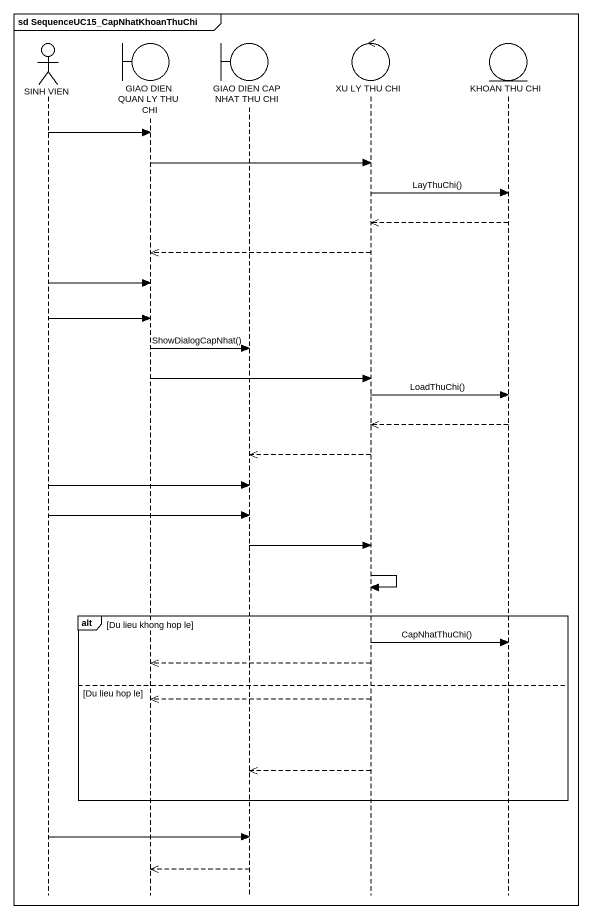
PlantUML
@startuml
mainframe sd SequenceUC15_CapNhatKhoanThuChi
hide footbox
actor "SINH VIEN" as SINH_VIEN
boundary "GIAO DIEN QUAN LY THU CHI" as GIAO_DIEN_QUAN_LY_THU_CHI
boundary "GIAO DIEN CAP NHAT THU CHI" as GIAO_DIEN_CAP_NHAT_THU_CHI
control "XU LY THU CHI" as XU_LY_THU_CHI
entity "KHOAN THU CHI" as KHOAN_THU_CHI

SINH_VIEN -> GIAO_DIEN_QUAN_LY_THU_CHI
GIAO_DIEN_QUAN_LY_THU_CHI -> XU_LY_THU_CHI
XU_LY_THU_CHI -> KHOAN_THU_CHI : LayThuChi()
KHOAN_THU_CHI -->> XU_LY_THU_CHI
XU_LY_THU_CHI -->> GIAO_DIEN_QUAN_LY_THU_CHI
SINH_VIEN -> GIAO_DIEN_QUAN_LY_THU_CHI
SINH_VIEN -> GIAO_DIEN_QUAN_LY_THU_CHI
GIAO_DIEN_QUAN_LY_THU_CHI -> GIAO_DIEN_CAP_NHAT_THU_CHI : ShowDialogCapNhat()
GIAO_DIEN_QUAN_LY_THU_CHI -> XU_LY_THU_CHI
XU_LY_THU_CHI -> KHOAN_THU_CHI : LoadThuChi()
KHOAN_THU_CHI -->> XU_LY_THU_CHI
XU_LY_THU_CHI -->> GIAO_DIEN_CAP_NHAT_THU_CHI
SINH_VIEN -> GIAO_DIEN_CAP_NHAT_THU_CHI
SINH_VIEN -> GIAO_DIEN_CAP_NHAT_THU_CHI
GIAO_DIEN_CAP_NHAT_THU_CHI -> XU_LY_THU_CHI
XU_LY_THU_CHI -> XU_LY_THU_CHI
alt Du lieu khong hop le
  XU_LY_THU_CHI -> KHOAN_THU_CHI : CapNhatThuChi()
  XU_LY_THU_CHI -->> GIAO_DIEN_QUAN_LY_THU_CHI
else Du lieu hop le
  XU_LY_THU_CHI -->> GIAO_DIEN_QUAN_LY_THU_CHI
  XU_LY_THU_CHI -->> GIAO_DIEN_CAP_NHAT_THU_CHI
end
SINH_VIEN -> GIAO_DIEN_CAP_NHAT_THU_CHI
GIAO_DIEN_CAP_NHAT_THU_CHI -->> GIAO_DIEN_QUAN_LY_THU_CHI
@enduml
